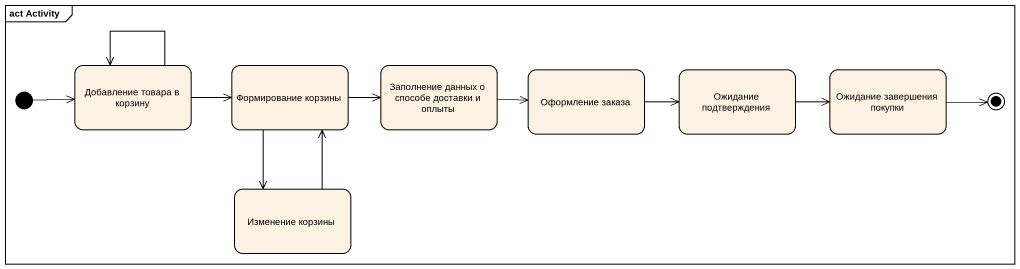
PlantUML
@startuml
mainframe act Activity
hide empty description
state "Добавление товара в корзину" as Добавление_товара_в_корзину
state "Формирование корзины" as Формирование_корзины
state "Заполнение данных о способе доставки и оплыты" as Заполнение_данных_о_способе
state "Оформление заказа" as Оформление_заказа
state "Ожидание подтверждения" as Ожидание_подтверждения
state "Ожидание завершения покупки" as Ожидание_завершения_покупки
state "Изменение корзины" as Изменение_корзины
[*] -right-> Добавление_товара_в_корзину
Добавление_товара_в_корзину --> Добавление_товара_в_корзину
Добавление_товара_в_корзину -right-> Формирование_корзины
Формирование_корзины -right-> Заполнение_данных_о_способе
Формирование_корзины --> Изменение_корзины
Заполнение_данных_о_способе -right-> Оформление_заказа
Оформление_заказа -right-> Ожидание_подтверждения
Ожидание_подтверждения -right-> Ожидание_завершения_покупки
Изменение_корзины -up-> Формирование_корзины
Ожидание_завершения_покупки -right-> [*]
@enduml
